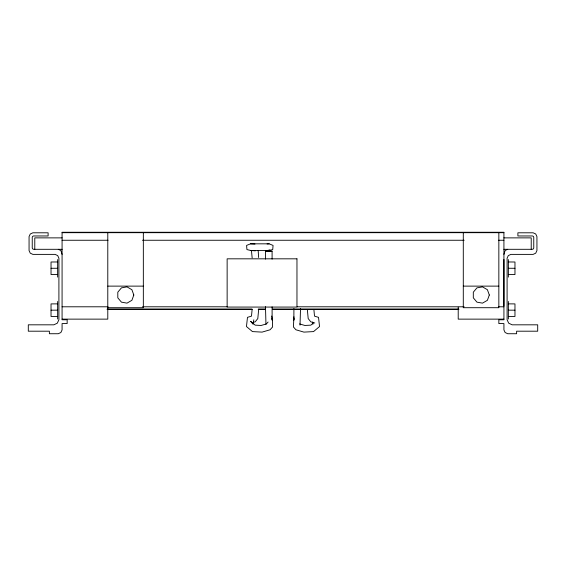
<?xml version="1.0" encoding="UTF-8"?>
<svg xmlns="http://www.w3.org/2000/svg" width="566" height="566" viewBox="0 0 566 566"><rect width="100%" height="100%" fill="white"/><g stroke="black" fill="none" stroke-linecap="round" stroke-linejoin="round"><path stroke-width="0.85" d="M265.482 306.63L265.963 324.346M265.482 259.122L265.482 251.198L272.09 251.198L272.09 259.15M272.083 306.843L272.147 320.158L271.977 318.502M503.924 305.958L503.924 259.454M293.917 308.611L293.853 320.158L294.023 318.502M300.518 308.392L300.022 325.153M252.125 309.468L251.488 316.139L247.476 317.349L246.465 326.547L252.457 331.591L262.072 332.115L270.053 329.787L272.593 326.964L272.487 320.936L271.722 316.019M258.598 310.14L257.806 318.587L255.216 321.806L252.818 322.528M293.938 316.79L293.407 326.964L295.947 329.787L303.928 332.115L313.543 331.591L319.535 326.547L318.524 317.349L314.512 316.139L313.875 309.468M253.801 319.797L253.059 324.233L250.639 321.325L255.174 325.146L261.138 325.464L266.388 323.936L268.086 322.047M503.924 254.382L505.127 250.505L507.73 249.302M313.415 322.96L310.826 325.146L304.862 325.464L299.612 323.936M268.638 250.568L272.734 249.592L273.06 245.425L269.168 243.826L266.742 243.826L250.547 243.826L246.592 245.418L246.925 249.578L251.078 250.568L255.351 250.788L253.738 250.398M266.565 250.703L269.812 249.917M267.088 243.96L269.168 243.826M272.09 251.198L265.482 251.198M57.633 261.973L51.032 262.001L51.032 274.567L57.633 274.545M51.032 268.284L57.633 268.263M57.633 303.871L51.032 303.9L51.032 316.465L57.633 316.444M51.032 310.182L57.633 310.161M62.076 232.683L503.924 232.683M62.161 237.876L34.781 237.876L34.781 249.302M503.839 237.876L531.219 237.876L531.219 249.302M62.076 240.253L108.028 240.253M142.49 240.253L464.155 240.253M498.618 240.253L503.924 240.253M62.161 249.302L33.507 249.302L32.644 248.899L32.241 248.028L32.241 237.239L32.644 236.369L33.507 235.965L48.11 235.965L48.11 232.796L32.878 232.796L30.274 233.999L29.064 236.602L29.064 250.568L30.274 253.172L32.878 254.382L55.093 254.382L57.697 255.584L58.906 258.188L58.906 319.74L57.293 323.207L53.827 324.82L28.3 324.82L28.3 331.195L49.383 331.195L49.383 333.735L58.27 333.735L60.873 332.525L62.076 329.921L62.076 323.575L67.156 323.575L67.156 319.769L62.076 319.769L62.076 232.265L503.924 232.265L503.924 319.769L498.844 319.769L498.844 323.575L503.924 323.575L503.924 329.921L505.127 332.525L507.73 333.735L516.617 333.735L516.617 331.195L537.7 331.195L537.7 324.82L512.173 324.82L508.707 323.207L507.094 319.74L507.094 258.188L508.303 255.584L510.907 254.382L533.122 254.382L535.726 253.172L536.936 250.568L536.936 236.602L535.726 233.999L533.122 232.796L517.89 232.796L517.89 235.965L532.493 235.965L533.356 236.369L533.759 237.239L533.759 248.028L533.356 248.899L532.493 249.302L503.839 249.302M251.078 250.568L266.317 250.568M107.788 286.12L143.339 286.12M463.292 286.12L498.844 286.12M62.076 306.793L108.028 306.793M142.49 306.793L227.327 306.793M297.136 306.793L464.155 306.793M498.618 306.793L503.924 306.793M107.788 307.706L143.339 307.706L143.339 232.796M107.144 309.1L252.068 309.1M258.259 309.1L265.327 309.1M272.395 309.1L458.856 309.1M107.144 309.312L252.068 309.312M258.259 309.312L265.327 309.312M272.395 309.312L458.856 309.312M62.076 319.132L107.788 319.132L107.788 232.796M503.924 319.132L458.212 319.132L458.212 307.197M508.367 261.973L514.968 262.001L514.968 274.567L508.367 274.545M508.367 268.263L514.968 268.284M508.367 303.871L514.968 303.9L514.968 316.465L508.367 316.444M508.367 310.161L514.968 310.182M250.547 243.826L254.997 244.059M314.781 323.009L310.784 321.806L308.194 318.587L307.402 310.14M58.27 249.302L60.873 250.505L62.076 254.382M312.574 322.012L312.941 324.233M258.174 250.561L258.627 257.502M251.467 250.646L252.153 257.855M508.367 259.582L508.367 277.107M508.367 301.48L508.367 319.005M498.844 232.796L498.844 307.706L463.292 307.706L463.292 232.796M57.633 259.582L57.633 277.107M57.633 301.48L57.633 319.005M133.817 295.006L131.885 300.313L126.996 303.135L121.435 302.152L117.806 297.829L117.806 292.183L121.435 287.861L126.996 286.877L131.885 289.7L133.817 295.006M489.321 295.006L487.39 300.313L482.501 303.135L476.94 302.152L473.31 297.829L473.31 292.183L476.94 287.861L482.501 286.877L487.39 289.7L489.321 295.006M296.966 258.825L227.136 258.825L227.136 307.069L296.966 307.069L296.966 258.825"/></g></svg>
